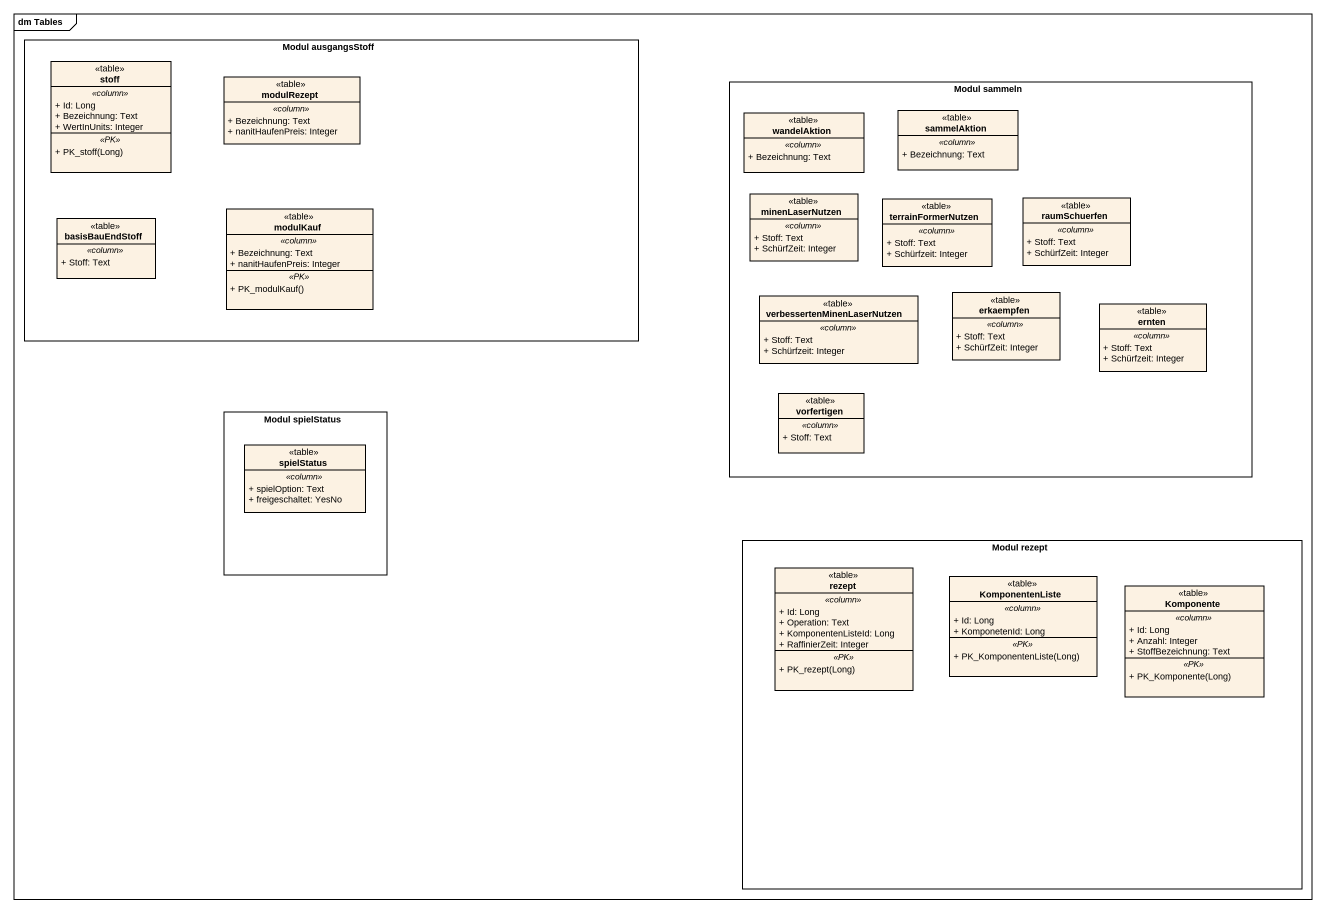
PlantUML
@startuml
mainframe dm Tables
hide circle
hide empty members
skinparam classAttributeIconSize 0
rectangle "Modul ausgangsStoff" as Modul_ausgangsStoff {
  class stoff <<table>> {
    .. <<column>> ..
    + Id: Long
    + Bezeichnung: Text
    + WertInUnits: Integer
    .. <<PK>> ..
    + PK_stoff(Long)
  }
  class modulRezept <<table>> {
    .. <<column>> ..
    + Bezeichnung: Text
    + nanitHaufenPreis: Integer
  }
  class basisBauEndStoff <<table>> {
    .. <<column>> ..
    + Stoff: Text
  }
  class modulKauf <<table>> {
    .. <<column>> ..
    + Bezeichnung: Text
    + nanitHaufenPreis: Integer
    .. <<PK>> ..
    + PK_modulKauf()
  }
}
rectangle "Modul sammeln" as Modul_sammeln {
  class wandelAktion <<table>> {
    .. <<column>> ..
    + Bezeichnung: Text
  }
  class sammelAktion <<table>> {
    .. <<column>> ..
    + Bezeichnung: Text
  }
  class minenLaserNutzen <<table>> {
    .. <<column>> ..
    + Stoff: Text
    + SchürfZeit: Integer
  }
  class terrainFormerNutzen <<table>> {
    .. <<column>> ..
    + Stoff: Text
    + Schürfzeit: Integer
  }
  class raumSchuerfen <<table>> {
    .. <<column>> ..
    + Stoff: Text
    + SchürfZeit: Integer
  }
  class verbessertenMinenLaserNutzen <<table>> {
    .. <<column>> ..
    + Stoff: Text
    + Schürfzeit: Integer
  }
  class erkaempfen <<table>> {
    .. <<column>> ..
    + Stoff: Text
    + SchürfZeit: Integer
  }
  class ernten <<table>> {
    .. <<column>> ..
    + Stoff: Text
    + Schürfzeit: Integer
  }
  class vorfertigen <<table>> {
    .. <<column>> ..
    + Stoff: Text
  }
}
rectangle "Modul spielStatus" as Modul_spielStatus {
  class spielStatus <<table>> {
    .. <<column>> ..
    + spielOption: Text
    + freigeschaltet: YesNo
  }
}
rectangle "Modul rezept" as Modul_rezept {
  class rezept <<table>> {
    .. <<column>> ..
    + Id: Long
    + Operation: Text
    + KomponentenListeId: Long
    + RaffinierZeit: Integer
    .. <<PK>> ..
    + PK_rezept(Long)
  }
  class KomponentenListe <<table>> {
    .. <<column>> ..
    + Id: Long
    + KomponetenId: Long
    .. <<PK>> ..
    + PK_KomponentenListe(Long)
  }
  class Komponente <<table>> {
    .. <<column>> ..
    + Id: Long
    + Anzahl: Integer
    + StoffBezeichnung: Text
    .. <<PK>> ..
    + PK_Komponente(Long)
  }
}
@enduml
